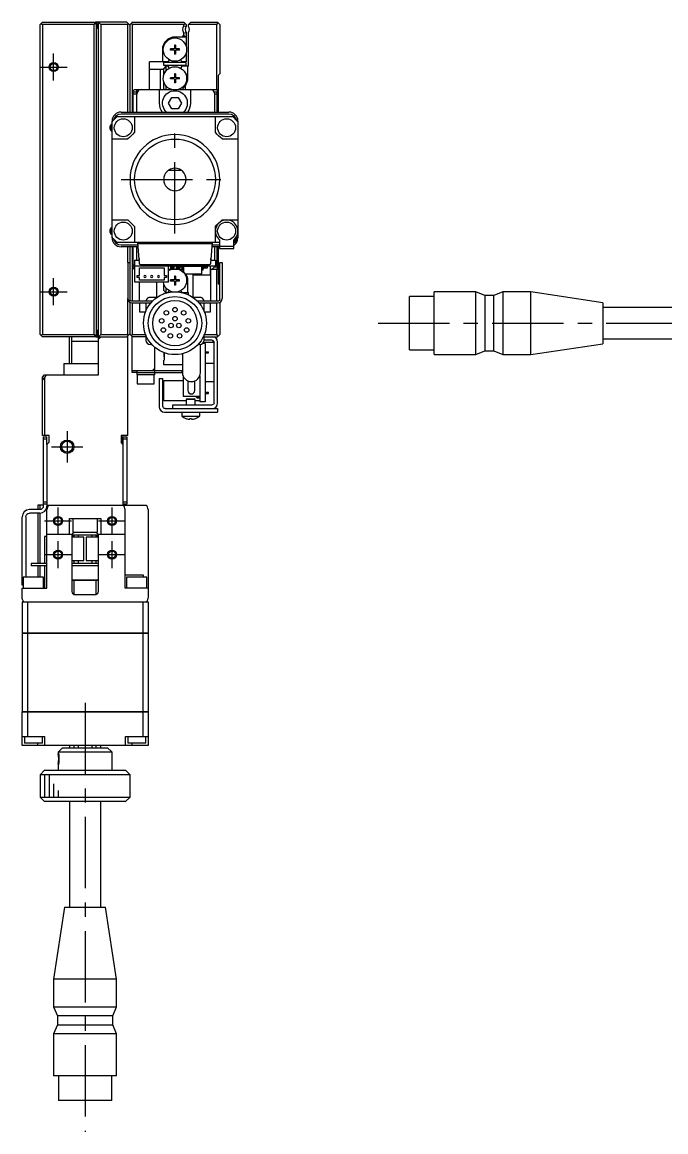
# Model space of a CAD drawing. Extents: x 0 to 716, y -8 to 419.
# Drawn here: x 371.8 to 515, y 88 to 335 of the extents above; entities that cross this region are included whole.
import ezdxf

# ---------------------------------------------------------------- set-up
doc = ezdxf.new("R2010")
doc.units = 0
doc.header["$LTSCALE"] = 0.5
doc.linetypes.add('CENTER', pattern=[50.8, 31.75, -6.35, 6.35, -6.35])
for name, color, linetype in [('MSM_CENTER', 1, 'CENTER'), ('MSM_CONTINUOUS', 7, 'CONTINUOUS'), ('MSM_NARROW', 5, 'CONTINUOUS')]:
    doc.layers.add(name, color=color, linetype=linetype)

msp = doc.modelspace()

# ---------------------------------------------------------------- linework, layer by layer
at = {"layer": 'MSM_CENTER'}
for p, q in [((378.81, 322.03), (378.81, 328.03)), ((375.81, 325.03), (381.81, 325.03)), ((405.81, 288.03), (405.81, 312.03)), ((393.81, 300.03), (417.81, 300.03)), ((378.81, 272.03), (378.81, 278.03)), ((375.81, 275.03), (381.81, 275.03)), ((451, 268.03), (601, 268.03)), ((381.81, 244.03), (381.81, 237.03)), ((378.31, 240.53), (385.31, 240.53)), ((379.81, 221.03), (379.81, 227.03)), ((391.81, 221.03), (391.81, 227.03)), ((376.81, 224.03), (382.81, 224.03)), ((388.81, 224.03), (394.81, 224.03)), ((379.81, 213.53), (379.81, 219.53)), ((391.81, 213.53), (391.81, 219.53)), ((376.81, 216.53), (382.81, 216.53)), ((388.81, 216.53), (394.81, 216.53)), ((385.81, 183.53), (385.81, 88.03))]:
    msp.add_line(p, q, dxfattribs=at)
at = {"layer": 'MSM_CONTINUOUS'}
for p, q in [((376.31, 335.03), (375.81, 334.53)), ((375.81, 265.53), (375.81, 334.53)), ((376.06, 334.78), (376.31, 334.53)), ((376.31, 335.03), (387.81, 335.03)), ((376.31, 334.53), (376.31, 265.53)), ((387.81, 334.53), (376.31, 334.53)), ((388.06, 334.78), (387.81, 335.03)), ((387.81, 334.53), (388.06, 334.78)), ((387.81, 265.53), (387.81, 334.53)), ((387.91, 334.93), (388.11, 334.93)), ((388.01, 334.93), (388.11, 335.03)), ((388.31, 334.53), (388.06, 334.78)), ((395.11, 335.03), (388.11, 335.03)), ((388.31, 334.53), (388.31, 265.53)), ((388.61, 333.63), (388.31, 333.63)), ((388.41, 333.93), (388.41, 334.63)), ((388.61, 335.03), (388.61, 333.63)), ((388.81, 335.03), (389.31, 334.53)), ((388.81, 256.53), (388.81, 335.03)), ((395.31, 334.53), (389.31, 334.53)), ((389.31, 334.53), (389.31, 265.53)), ((395.46, 334.68), (395.11, 335.03)), ((395.31, 334.53), (395.46, 334.68)), ((395.31, 315.03), (395.31, 334.53)), ((395.81, 334.33), (395.46, 334.68)), ((395.81, 334.53), (396.06, 334.78)), ((395.81, 315.03), (395.81, 334.53)), ((396.31, 335.03), (396.06, 334.78)), ((396.06, 334.78), (396.31, 334.53)), ((396.31, 335.03), (407.81, 335.03)), ((396.31, 334.53), (396.31, 315.03)), ((407.81, 334.53), (396.31, 334.53)), ((408.06, 334.78), (407.81, 335.03)), ((407.81, 334.53), (408.06, 334.78)), ((407.81, 334.26), (407.81, 334.53)), ((407.81, 334.26), (408.31, 334.1)), ((408.06, 334.78), (408.31, 334.53)), ((408.31, 334.53), (408.31, 334.1)), ((409.31, 335.03), (408.81, 334.53)), ((408.81, 334.1), (408.81, 334.53)), ((415.11, 334.53), (408.81, 334.53)), ((409.31, 335.03), (415.31, 335.03)), ((415.11, 334.53), (415.46, 334.88)), ((415.11, 320.03), (415.11, 334.53)), ((415.46, 334.88), (415.31, 335.03)), ((415.46, 334.88), (415.81, 334.53)), ((415.81, 334.53), (415.81, 323.53)), ((408.31, 331.73), (405.81, 331.73)), ((407.81, 332.23), (407.31, 331.73)), ((407.81, 332.6), (408.31, 332.77)), ((407.81, 332.23), (407.81, 332.6)), ((408.16, 331.73), (407.81, 332.23)), ((408.31, 332.77), (408.31, 329.65)), ((408.81, 325.23), (408.81, 332.77)), ((403.01, 328.93), (403.01, 326.23)), ((405.61, 329.08), (404.81, 329.08)), ((404.81, 328.79), (404.81, 329.08)), ((405.61, 328.79), (404.81, 328.79)), ((405.34, 329.08), (405.34, 328.79)), ((405.67, 329.93), (405.67, 329.14)), ((405.96, 329.93), (405.67, 329.93)), ((405.96, 329.4), (405.67, 329.4)), ((405.67, 328.73), (405.67, 327.93)), ((405.96, 329.93), (405.96, 329.14)), ((405.96, 328.73), (405.96, 327.93)), ((406.81, 329.08), (406.02, 329.08)), ((406.81, 328.79), (406.02, 328.79)), ((406.28, 329.08), (406.28, 328.79)), ((406.81, 328.79), (406.81, 329.08)), ((404.26, 326.23), (400.11, 326.23)), ((400.11, 320.03), (400.11, 326.23)), ((404.41, 326.49), (404.26, 326.23)), ((405.67, 328.46), (405.96, 328.46)), ((405.96, 327.93), (405.67, 327.93)), ((407.36, 326.23), (407.21, 326.49)), ((408.31, 326.23), (407.36, 326.23)), ((408.31, 328.22), (408.31, 326.23)), ((403.31, 324.48), (400.11, 324.48)), ((402.61, 320.03), (402.61, 324.48)), ((408.31, 326.03), (403.31, 326.03)), ((403.31, 325.43), (403.31, 326.03)), ((408.31, 325.43), (403.31, 325.43)), ((403.81, 325.23), (403.31, 324.73)), ((403.31, 323.25), (403.31, 324.73)), ((403.81, 325.23), (403.81, 324.2)), ((404.26, 325.23), (403.81, 325.23)), ((404.26, 325.23), (404.39, 325.01)), ((407.36, 325.23), (407.23, 325.01)), ((408.81, 325.23), (407.36, 325.23)), ((408.31, 325.43), (408.31, 326.03)), ((408.61, 325.23), (408.61, 322.53)), ((403.31, 320.03), (403.31, 321.82)), ((404.81, 322.39), (404.81, 322.68)), ((405.61, 322.68), (404.81, 322.68)), ((405.61, 322.39), (404.81, 322.39)), ((405.34, 322.68), (405.34, 322.39)), ((405.67, 323.53), (405.67, 322.74)), ((405.96, 323.53), (405.67, 323.53)), ((405.96, 323), (405.67, 323)), ((405.67, 322.33), (405.67, 321.53)), ((405.67, 322.06), (405.96, 322.06)), ((405.96, 321.53), (405.67, 321.53)), ((405.96, 323.53), (405.96, 322.74)), ((405.96, 322.33), (405.96, 321.53)), ((406.81, 322.68), (406.02, 322.68)), ((406.81, 322.39), (406.02, 322.39)), ((406.28, 322.68), (406.28, 322.39)), ((406.81, 322.39), (406.81, 322.68)), ((415.81, 323.53), (415.46, 323.18)), ((415.46, 323.18), (415.46, 315.03)), ((396.81, 320.03), (396.31, 319.53)), ((396.51, 315.03), (396.51, 319.53)), ((396.51, 319.53), (397.31, 319.53)), ((397.31, 319.03), (396.51, 319.03)), ((396.81, 320.03), (415.31, 320.03)), ((397.31, 319.03), (397.31, 320.03)), ((397.31, 315.03), (397.31, 319.03)), ((402.31, 320.03), (402.31, 317.03)), ((403.31, 320.23), (403.51, 320.03)), ((403.81, 320.87), (403.81, 320.03)), ((407.61, 320.03), (407.61, 320.39)), ((408.11, 320.94), (408.11, 320.03)), ((409.31, 317.03), (409.31, 320.03)), ((414.31, 319.83), (414.31, 320.03)), ((414.58, 319.53), (415.11, 319.53)), ((414.71, 315.03), (414.71, 319.03)), ((415.11, 319.03), (414.71, 319.03)), ((415.11, 319.53), (415.11, 315.03)), ((415.31, 315.03), (415.31, 320.03)), ((404.37, 317.03), (405.09, 318.28)), ((405.09, 315.78), (404.37, 317.03)), ((405.09, 318.28), (406.53, 318.28)), ((406.53, 318.28), (407.25, 317.03)), ((407.25, 317.03), (406.53, 315.78)), ((392.97, 314.03), (418.66, 314.03)), ((393.81, 315.03), (417.81, 315.03)), ((393.81, 314.65), (417.81, 314.65)), ((396.81, 314.03), (396.81, 310.53)), ((406.53, 315.78), (405.09, 315.78)), ((414.81, 310.53), (414.81, 314.03)), ((391.81, 287.03), (391.81, 313.03)), ((419.81, 313.03), (419.81, 287.03)), ((395.31, 309.03), (391.81, 309.03)), ((419.81, 309.03), (416.31, 309.03)), ((407.31, 302.03), (404.31, 302.03)), ((391.81, 291.03), (395.31, 291.03)), ((396.81, 289.53), (396.81, 286.03)), ((414.81, 286.03), (414.81, 289.53)), ((416.31, 291.03), (419.81, 291.03)), ((415.81, 285.13), (415.81, 286.53)), ((418.81, 286.53), (418.81, 285.13)), ((415.81, 286.03), (392.97, 286.03)), ((397.6, 285.42), (393.81, 285.42)), ((397.63, 285.03), (393.81, 285.03)), ((395.31, 281.53), (395.31, 285.03)), ((395.81, 281.53), (395.81, 285.03)), ((396.31, 285.03), (396.31, 273.03)), ((396.51, 280.53), (396.51, 285.03)), ((397.31, 282.03), (397.31, 285.03)), ((397.89, 281.31), (397.56, 286.03)), ((414.04, 285.73), (397.58, 285.73)), ((414.06, 286.03), (413.73, 281.31)), ((415.71, 285.03), (413.99, 285.03)), ((415.71, 285.42), (414.02, 285.42)), ((414.71, 282.03), (414.71, 285.03)), ((415.11, 285.03), (415.11, 280.53)), ((415.31, 280.03), (415.31, 285.03)), ((415.46, 285.03), (415.46, 276.88)), ((415.71, 285.73), (415.71, 284.63)), ((415.81, 285.73), (415.71, 285.73)), ((415.71, 284.63), (418.91, 284.63)), ((418.81, 285.13), (415.81, 285.13)), ((418.91, 285.73), (418.81, 285.73)), ((418.91, 284.63), (418.91, 285.73)), ((396.81, 282.03), (397.84, 282.03)), ((396.81, 282.03), (396.81, 280.83)), ((397.81, 282.46), (397.81, 282.03)), ((413.78, 282.03), (414.81, 282.03)), ((413.81, 282.03), (413.81, 282.46)), ((414.81, 282.03), (414.81, 280.83)), ((395.31, 281.53), (395.31, 273.53)), ((395.31, 281.53), (395.81, 281.53)), ((395.81, 273.23), (395.81, 281.53)), ((396.31, 280.53), (396.81, 280.03)), ((396.51, 281.03), (396.81, 281.03)), ((396.89, 280.53), (396.51, 280.53)), ((396.81, 280.83), (414.81, 280.83)), ((396.81, 280.03), (396.89, 280.03)), ((396.89, 277.13), (396.89, 280.83)), ((397.89, 280.33), (403.39, 280.33)), ((397.89, 278.68), (397.89, 280.33)), ((413.43, 281.03), (398.19, 281.03)), ((403.39, 280.33), (403.39, 278.68)), ((404.39, 277.13), (404.39, 280.83)), ((404.39, 280.03), (407.4, 280.03)), ((404.81, 280.83), (404.81, 280.03)), ((405.56, 280.41), (404.81, 280.41)), ((405.56, 280.28), (404.81, 280.28)), ((405.56, 280.83), (405.56, 280.03)), ((406.06, 280.83), (406.06, 280.03)), ((406.81, 280.41), (406.06, 280.41)), ((406.81, 280.28), (406.06, 280.28)), ((406.76, 280.6), (406.76, 280.83)), ((406.76, 280.6), (407.27, 280.6)), ((406.81, 280.6), (406.81, 280.03)), ((407.01, 280.6), (407.01, 280.83)), ((407.08, 280.6), (407.08, 280.83)), ((407.31, 280.83), (407.31, 280.83)), ((407.31, 280.6), (407.31, 280.03)), ((407.37, 280.41), (407.31, 280.41)), ((407.37, 280.28), (407.31, 280.28)), ((407.37, 280.5), (407.37, 280.17)), ((407.6, 280.17), (407.6, 280.5)), ((407.81, 280.41), (407.6, 280.41)), ((407.81, 280.28), (407.6, 280.28)), ((407.61, 279.68), (407.61, 279.86)), ((407.7, 280.07), (407.81, 280.07)), ((407.7, 279.84), (407.81, 279.84)), ((407.81, 279.38), (407.81, 280.63)), ((408.16, 278.98), (407.84, 279.3)), ((407.91, 280.73), (411.61, 280.73)), ((408.5, 280.83), (408.5, 280.73)), ((409.31, 280.83), (409.31, 280.73)), ((409.91, 280.83), (409.91, 280.73)), ((410.03, 280.83), (410.03, 280.73)), ((411.71, 280.63), (411.71, 279.05)), ((411.92, 280.28), (411.71, 280.28)), ((411.71, 280.07), (411.82, 280.07)), ((411.71, 279.84), (411.82, 279.84)), ((411.92, 280.17), (411.92, 280.5)), ((412.03, 280.83), (412.03, 280.75)), ((412.15, 280.5), (412.15, 280.17)), ((412.99, 280.28), (412.15, 280.28)), ((412.25, 280.6), (412.76, 280.6)), ((412.45, 280.83), (412.45, 280.6)), ((412.51, 280.83), (412.51, 280.6)), ((412.76, 280.83), (412.76, 280.6)), ((412.99, 280.83), (412.99, 280.28)), ((413.71, 278.83), (413.71, 280.83)), ((413.81, 280.03), (415.31, 280.03)), ((413.81, 273.03), (413.81, 280.03)), ((414.31, 280.03), (414.31, 280.23)), ((415.11, 280.53), (414.58, 280.53)), ((414.81, 281.03), (415.11, 281.03)), ((415.11, 273.03), (415.11, 280.03)), ((415.81, 281.53), (416.31, 281.53)), ((415.81, 273.23), (415.81, 281.53)), ((416.31, 281.53), (416.31, 273.53)), ((404.39, 277.13), (396.89, 277.13)), ((397.39, 278.68), (397.89, 278.68)), ((397.39, 278.18), (397.39, 278.68)), ((397.89, 278.18), (397.39, 278.18)), ((397.81, 277.13), (397.81, 273.03)), ((397.89, 277.63), (397.89, 278.18)), ((403.39, 277.63), (397.89, 277.63)), ((401.81, 273.78), (401.81, 277.13)), ((403.31, 275.33), (403.31, 276.82)), ((403.39, 278.68), (403.89, 278.68)), ((403.39, 278.18), (403.39, 277.63)), ((403.89, 278.18), (403.39, 278.18)), ((403.89, 278.68), (403.89, 278.18)), ((404.81, 277.39), (404.81, 277.68)), ((405.61, 277.68), (404.81, 277.68)), ((405.61, 277.39), (404.81, 277.39)), ((405.34, 277.68), (405.34, 277.39)), ((405.67, 278.53), (405.67, 277.74)), ((405.96, 278.53), (405.67, 278.53)), ((405.96, 278), (405.67, 278)), ((405.67, 277.33), (405.67, 276.53)), ((405.67, 277.06), (405.96, 277.06)), ((405.96, 278.53), (405.96, 277.74)), ((405.96, 277.33), (405.96, 276.53)), ((406.81, 277.68), (406.02, 277.68)), ((406.81, 277.39), (406.02, 277.39)), ((406.28, 277.68), (406.28, 277.39)), ((406.81, 277.39), (406.81, 277.68)), ((411.61, 278.95), (408.23, 278.95)), ((408.61, 277.53), (408.61, 274.83)), ((409.81, 278.95), (409.81, 273.78)), ((409.91, 278.95), (409.91, 278.83)), ((409.91, 278.83), (413.71, 278.83)), ((415.46, 276.88), (415.81, 276.53)), ((403.31, 275.33), (403.81, 274.83)), ((403.48, 274.63), (403.31, 274.63)), ((403.31, 274.57), (403.31, 274.63)), ((403.81, 275.87), (403.81, 274.83)), ((403.81, 274.83), (404.15, 274.83)), ((404.28, 274.86), (404.39, 275.06)), ((405.96, 276.53), (405.67, 276.53)), ((407.34, 274.86), (407.23, 275.06)), ((407.47, 274.83), (408.81, 274.83)), ((408.31, 274.63), (408.14, 274.63)), ((408.31, 274.57), (408.31, 274.63)), ((408.81, 274.36), (408.81, 274.83)), ((463.5, 261.03), (463.5, 275.03)), ((472.8, 275.03), (463.5, 275.03)), ((472.8, 261.03), (472.8, 275.03)), ((474.8, 274.18), (472.8, 275.03)), ((474.8, 274.18), (474.8, 261.88)), ((476.8, 274.18), (474.8, 274.18)), ((478.8, 275.03), (476.8, 274.18)), ((476.8, 261.88), (476.8, 274.18)), ((478.8, 275.03), (478.8, 261.03)), ((485, 275.03), (478.8, 275.03)), ((485, 261.03), (485, 275.03)), ((501, 272.6), (485, 275.03)), ((395.31, 265.53), (395.31, 273.53)), ((395.81, 265.53), (395.81, 272.67)), ((396.01, 273.03), (400.91, 273.03)), ((396.31, 272.53), (396.31, 265.53)), ((396.31, 272.53), (400.45, 272.53)), ((397.91, 272.53), (397.91, 270.53)), ((399.31, 272.53), (399.31, 270.63)), ((401.82, 273.78), (400.31, 273.78)), ((400.31, 272.36), (400.31, 272.53)), ((401.89, 273.83), (401.81, 273.83)), ((411.31, 273.78), (409.8, 273.78)), ((410.71, 273.03), (415.61, 273.03)), ((411.17, 272.53), (415.31, 272.53)), ((411.31, 272.53), (411.31, 272.36)), ((412.31, 270.63), (412.31, 272.53)), ((413.71, 270.53), (413.71, 272.53)), ((415.11, 265.53), (415.11, 272.53)), ((415.81, 272.67), (415.81, 265.53)), ((458, 262.08), (458, 273.98)), ((463.5, 273.98), (458, 273.98)), ((501, 272.6), (501, 263.46)), ((397.91, 270.53), (399.27, 270.53)), ((412.35, 270.53), (413.71, 270.53)), ((549, 271.53), (501, 271.53)), ((375.81, 265.53), (376.06, 265.28)), ((376.31, 265.53), (376.06, 265.28)), ((376.06, 265.28), (376.31, 265.03)), ((376.31, 265.53), (387.81, 265.53)), ((387.81, 265.03), (376.31, 265.03)), ((382.31, 259.03), (382.31, 265.03)), ((382.81, 265.03), (382.81, 259.03)), ((388.06, 265.28), (387.81, 265.53)), ((387.81, 265.03), (388.06, 265.28)), ((388.11, 265.13), (387.91, 265.13)), ((388.11, 265.03), (388.01, 265.13)), ((388.06, 265.28), (388.31, 265.53)), ((388.11, 265.03), (395.31, 265.03)), ((388.61, 266.43), (388.31, 266.43)), ((388.41, 265.43), (388.41, 266.13)), ((388.61, 265.03), (388.61, 266.43)), ((389.31, 265.53), (388.81, 265.03)), ((388.81, 264.53), (389.31, 265.03)), ((389.31, 265.53), (395.31, 265.53)), ((395.11, 265.03), (395.46, 265.38)), ((395.46, 265.38), (395.31, 265.53)), ((395.31, 243.03), (395.31, 265.23)), ((395.46, 265.38), (395.81, 265.73)), ((396.06, 265.28), (395.81, 265.53)), ((396.31, 265.53), (396.06, 265.28)), ((396.06, 265.28), (396.31, 265.03)), ((396.31, 265.53), (399.27, 265.53)), ((399.31, 265.03), (396.31, 265.03)), ((396.31, 257.03), (396.31, 265.03)), ((399.31, 265.44), (399.31, 264.28)), ((412.31, 264.28), (412.31, 265.44)), ((412.31, 265.03), (415.31, 265.03)), ((412.35, 265.53), (415.11, 265.53)), ((415.46, 265.18), (415.11, 265.53)), ((415.31, 265.03), (415.46, 265.18)), ((415.81, 265.53), (415.46, 265.18)), ((501, 264.53), (549, 264.53)), ((382.81, 264.03), (388.81, 264.03)), ((400.67, 263.28), (400.31, 263.28)), ((401.31, 256.53), (401.31, 262.67)), ((411.31, 263.28), (410.95, 263.28)), ((411.46, 257.03), (411.46, 263.3)), ((412.51, 263.53), (411.97, 263.53)), ((414.31, 263.73), (412.15, 263.73)), ((414.11, 264.23), (412.31, 264.23)), ((412.51, 263.53), (412.51, 250.53)), ((414.31, 263.73), (414.31, 264.18)), ((414.51, 250.23), (414.51, 263.83)), ((415.31, 250.23), (415.31, 263.83)), ((458, 262.08), (463.5, 262.08)), ((472.8, 261.03), (474.8, 261.88)), ((474.8, 261.88), (476.8, 261.88)), ((476.8, 261.88), (478.8, 261.03)), ((485, 261.03), (501, 263.46)), ((403.31, 261.48), (403.31, 260.58)), ((403.34, 261.48), (403.31, 261.48)), ((403.41, 261.11), (403.31, 261.11)), ((403.41, 260.96), (403.31, 260.96)), ((403.41, 260.58), (403.31, 260.58)), ((403.31, 258.78), (403.31, 259.78)), ((403.31, 259.78), (403.41, 259.78)), ((403.41, 261.46), (403.41, 259.78)), ((407.46, 261.23), (407.46, 257.03)), ((412.51, 261.66), (413.31, 261.66)), ((412.51, 261.41), (413.31, 261.41)), ((413.31, 261.41), (413.31, 261.66)), ((463.5, 261.03), (472.8, 261.03)), ((478.8, 261.03), (485, 261.03)), ((381.06, 259.03), (381.06, 256.53)), ((381.06, 259.03), (388.81, 259.03)), ((396.31, 257.53), (407.31, 257.53)), ((397.31, 257.03), (396.31, 257.03)), ((397.31, 257.53), (397.31, 256.53)), ((397.31, 257.03), (407.31, 257.03)), ((401.31, 258.03), (400.81, 257.53)), ((407.46, 258.78), (403.31, 258.78)), ((407.31, 257.53), (407.31, 257.03)), ((414.51, 259.03), (412.51, 259.03)), ((376.31, 256.03), (376.81, 256.53)), ((376.31, 243.03), (376.31, 256.03)), ((376.81, 255.92), (376.31, 255.42)), ((377.12, 256.53), (376.81, 255.92)), ((376.81, 256.53), (388.81, 256.53)), ((376.81, 255.92), (376.81, 243.03)), ((401.31, 256.53), (397.31, 256.53)), ((397.41, 256.53), (397.41, 254.53)), ((397.41, 254.53), (401.21, 254.53)), ((401.21, 254.53), (401.21, 256.53)), ((402.31, 255.73), (403.11, 255.73)), ((402.31, 255.73), (402.31, 249.43)), ((403.11, 249.53), (403.11, 255.73)), ((403.31, 250.78), (403.31, 255.28)), ((403.31, 255.28), (407.61, 255.28)), ((407.61, 256.27), (407.61, 251.78)), ((408.71, 255.18), (408.71, 253.03)), ((410.21, 253.03), (410.21, 255.18)), ((411.31, 256.27), (411.31, 250.53)), ((412.51, 255.03), (414.51, 255.03)), ((412.51, 252.66), (413.31, 252.66)), ((412.51, 252.41), (413.31, 252.41)), ((413.31, 252.41), (413.31, 252.66)), ((408.31, 250.78), (403.31, 250.78)), ((405.31, 249.83), (414.11, 249.83)), ((405.31, 249.03), (405.31, 249.83)), ((407.61, 251.78), (411.31, 251.78)), ((408.51, 251.23), (408.31, 251.03)), ((408.31, 251.03), (408.31, 249.83)), ((410.31, 251.03), (408.31, 251.03)), ((408.51, 251.23), (410.11, 251.23)), ((410.31, 251.03), (410.11, 251.23)), ((410.31, 249.83), (410.31, 251.03)), ((411.31, 250.78), (410.31, 250.78)), ((410.51, 251.55), (410.51, 251.78)), ((411.31, 251.55), (410.51, 251.55)), ((410.76, 251.33), (410.76, 251.55)), ((411.31, 251.33), (410.76, 251.33)), ((412.51, 250.53), (411.31, 250.53)), ((403.51, 248.23), (415.31, 248.23)), ((403.61, 249.03), (415.31, 249.03)), ((407.31, 248.23), (407.31, 247.34)), ((407.31, 247.34), (411.31, 247.34)), ((411.31, 247.34), (411.31, 248.23)), ((415.31, 249.03), (415.31, 248.23)), ((408.36, 246.78), (408.38, 246.78)), ((409.11, 246.78), (409.51, 246.78)), ((409.11, 246.65), (409.11, 246.78)), ((409.51, 246.78), (409.51, 246.65)), ((410.24, 246.78), (410.26, 246.78)), ((377.81, 243.03), (376.31, 243.03)), ((376.51, 242.73), (376.51, 227.33)), ((376.51, 242.73), (377.31, 242.73)), ((377.31, 242.23), (376.51, 242.23)), ((377.31, 241.03), (377.31, 242.73)), ((377.81, 241.53), (377.81, 243.03)), ((393.81, 243.03), (393.81, 241.53)), ((395.31, 243.03), (393.81, 243.03)), ((394.06, 241.28), (394.06, 243.03)), ((394.31, 242.73), (395.11, 242.73)), ((394.31, 227.53), (394.31, 242.73)), ((395.11, 242.23), (394.31, 242.23)), ((395.11, 242.73), (395.11, 227.73)), ((377.81, 241.53), (377.31, 241.03)), ((377.31, 241.03), (377.31, 227.33)), ((394.31, 241.03), (393.81, 241.53)), ((376.51, 227.53), (375.31, 227.53)), ((375.31, 227.53), (375.31, 226.53)), ((375.81, 226.54), (375.81, 227.53)), ((376.51, 228.23), (377.31, 228.23)), ((377.31, 227.73), (376.51, 227.73)), ((377.31, 227.53), (394.31, 227.53)), ((394.31, 228.23), (395.11, 228.23)), ((395.11, 227.73), (394.31, 227.73)), ((394.33, 227.53), (399.43, 227.53)), ((371.81, 209.73), (371.81, 224.93)), ((372.61, 224.93), (372.61, 211.53)), ((375.71, 226.53), (373.41, 226.53)), ((375.71, 225.73), (373.41, 225.73)), ((375.31, 225.73), (375.31, 214.53)), ((375.81, 214.53), (375.81, 225.74)), ((377.31, 209.03), (377.31, 226.53)), ((394.71, 209.03), (394.71, 226.53)), ((399.81, 226.53), (399.81, 207.03)), ((382.31, 224.53), (389.31, 224.53)), ((382.31, 221.03), (382.31, 224.53)), ((383.06, 224.53), (383.06, 221.53)), ((388.56, 221.53), (388.56, 224.53)), ((389.31, 224.53), (389.31, 221.03)), ((376.81, 220.53), (376.81, 214.53)), ((377.31, 220.53), (376.81, 220.53)), ((382.94, 221.03), (377.31, 221.03)), ((382.91, 208.33), (382.91, 220.73)), ((383.31, 220.53), (382.91, 220.53)), ((385.56, 220.43), (382.91, 220.43)), ((382.94, 221.03), (382.94, 220.94)), ((382.94, 220.94), (382.97, 221.03)), ((382.94, 220.93), (388.69, 220.93)), ((383.06, 221.53), (388.56, 221.53)), ((383.31, 220.93), (383.31, 220.43)), ((384.31, 220.43), (384.31, 220.93)), ((385.56, 215.23), (385.56, 220.43)), ((386.06, 220.43), (386.06, 215.23)), ((388.71, 220.43), (386.06, 220.43)), ((387.31, 220.93), (387.31, 220.43)), ((388.31, 220.43), (388.31, 220.93)), ((388.71, 220.53), (388.31, 220.53)), ((388.66, 221.02), (388.68, 220.94)), ((388.68, 221.03), (388.68, 220.94)), ((394.71, 221.03), (388.68, 221.03)), ((388.71, 220.73), (388.71, 208.33)), ((382.91, 215.23), (385.56, 215.23)), ((383.31, 215.23), (383.31, 214.53)), ((384.31, 214.53), (384.31, 215.23)), ((386.06, 215.23), (388.71, 215.23)), ((387.31, 215.23), (387.31, 214.53)), ((388.31, 214.53), (388.31, 215.23)), ((373.81, 214.53), (373.81, 214.03)), ((377.31, 214.53), (373.81, 214.53)), ((377.31, 214.03), (373.81, 214.03)), ((375.31, 214.03), (375.31, 211.53)), ((375.81, 211.53), (375.81, 214.03)), ((376.81, 214.03), (376.81, 209.03)), ((388.71, 214.53), (382.91, 214.53)), ((388.71, 214.03), (382.91, 214.03)), ((371.81, 210.23), (372.06, 210.23)), ((372.06, 211.53), (372.06, 209.03)), ((376.56, 211.53), (372.06, 211.53)), ((376.56, 209.03), (376.56, 211.53)), ((382.91, 210.93), (388.71, 210.93)), ((388.71, 210.73), (382.91, 210.73)), ((383.31, 210.73), (383.31, 207.64)), ((388.31, 207.64), (388.31, 210.73)), ((394.71, 212.03), (398.76, 212.03)), ((395.06, 211.53), (395.06, 209.03)), ((399.56, 211.53), (395.06, 211.53)), ((398.76, 212.03), (398.76, 211.53)), ((399.56, 209.03), (399.56, 211.53)), ((372.06, 209.73), (371.81, 209.73)), ((371.81, 207.03), (371.81, 209.03)), ((371.81, 209.03), (377.31, 209.03)), ((387.91, 207.53), (383.71, 207.53)), ((399.81, 209.03), (394.71, 209.03)), ((371.81, 206.03), (371.81, 199.04)), ((371.81, 206.03), (399.81, 206.03)), ((372.97, 206.03), (372.97, 199.04)), ((398.66, 206.03), (398.66, 199.04)), ((399.81, 206.03), (399.81, 199.04)), ((371.81, 199.04), (399.81, 199.04)), ((399.81, 199.03), (371.81, 199.03)), ((371.81, 199.03), (371.81, 181.54)), ((371.82, 199.03), (371.82, 199.04)), ((372.97, 199.03), (372.97, 199.04)), ((372.97, 199.03), (372.97, 181.54)), ((398.65, 199.03), (398.65, 199.04)), ((398.66, 199.03), (398.66, 181.54)), ((399.8, 199.03), (399.8, 199.04)), ((399.81, 199.03), (399.81, 181.54)), ((371.81, 181.54), (399.81, 181.54)), ((371.81, 174.03), (371.81, 181.53)), ((399.81, 181.53), (371.81, 181.53)), ((371.82, 181.53), (371.82, 181.54)), ((372.97, 181.53), (372.97, 181.54)), ((372.97, 181.53), (372.97, 176.03)), ((398.65, 181.53), (398.65, 181.54)), ((398.66, 181.53), (398.66, 176.03)), ((399.8, 181.53), (399.8, 181.54)), ((399.81, 181.53), (399.81, 174.03)), ((371.81, 176.03), (376.81, 176.03)), ((372.31, 176.03), (372.31, 174.53)), ((376.31, 174.53), (376.31, 176.03)), ((376.81, 176.03), (376.81, 174.03)), ((394.81, 176.03), (399.81, 176.03)), ((394.81, 174.03), (394.81, 176.03)), ((395.31, 176.03), (395.31, 174.53)), ((399.31, 174.53), (399.31, 176.03)), ((399.81, 174.03), (371.81, 174.03)), ((376.31, 174.53), (372.31, 174.53)), ((375.31, 174.03), (375.31, 174.53)), ((379.81, 172.53), (380.81, 173.53)), ((380.81, 173.53), (390.81, 173.53)), ((382.31, 174.03), (382.31, 173.53)), ((383.31, 174.03), (383.31, 173.53)), ((384.31, 173.53), (384.31, 174.03)), ((387.31, 174.03), (387.31, 173.53)), ((388.31, 173.53), (388.31, 174.03)), ((389.31, 173.53), (389.31, 174.03)), ((390.81, 173.53), (391.81, 172.53)), ((399.31, 174.53), (395.31, 174.53)), ((396.31, 174.03), (396.31, 174.53)), ((391.81, 172.53), (379.81, 172.53)), ((379.81, 172.28), (379.81, 172.28)), ((391.81, 168.53), (391.81, 172.53)), ((376.81, 168.53), (375.81, 167.53)), ((376.81, 168.53), (394.81, 168.53)), ((379.81, 169.53), (379.81, 168.53)), ((395.81, 167.53), (394.81, 168.53)), ((375.81, 167.53), (375.81, 162.53)), ((395.81, 167.53), (375.81, 167.53)), ((395.81, 162.53), (395.81, 167.53)), ((375.81, 162.53), (376.81, 161.53)), ((375.81, 162.53), (395.81, 162.53)), ((394.81, 161.53), (376.81, 161.53)), ((382.31, 161.53), (382.31, 138.03)), ((389.31, 138.03), (389.31, 161.53)), ((394.81, 161.53), (395.81, 162.53)), ((381.24, 138.03), (378.81, 122.03)), ((381.24, 138.03), (390.38, 138.03)), ((392.81, 122.03), (390.38, 138.03)), ((378.81, 122.03), (378.81, 115.83)), ((392.81, 122.03), (378.81, 122.03)), ((392.81, 115.83), (392.81, 122.03)), ((378.81, 115.83), (379.66, 113.83)), ((378.81, 115.83), (392.81, 115.83)), ((379.66, 113.83), (379.66, 111.83)), ((391.96, 113.83), (379.66, 113.83)), ((391.96, 113.83), (392.81, 115.83)), ((391.96, 111.83), (391.96, 113.83)), ((379.66, 111.83), (378.81, 109.83)), ((379.66, 111.83), (391.96, 111.83)), ((392.81, 109.83), (391.96, 111.83)), ((378.81, 109.83), (378.81, 100.53)), ((392.81, 109.83), (378.81, 109.83)), ((392.81, 100.53), (392.81, 109.83)), ((392.81, 100.53), (378.81, 100.53)), ((379.86, 100.53), (379.86, 95.03)), ((391.76, 95.03), (391.76, 100.53)), ((391.76, 95.03), (379.86, 95.03))]:
    msp.add_line(p, q, dxfattribs=at)
at = {"layer": 'MSM_CONTINUOUS', "extrusion": (0, 0, -1)}
for p, q in [((382.97, 221.04), (382.98, 221.06)), ((382.97, 221.03), (382.97, 221.04)), ((382.98, 221.06), (382.99, 221.09)), ((382.99, 221.09), (383.01, 221.12)), ((383.01, 221.12), (383.02, 221.14)), ((383.02, 221.14), (383.04, 221.17)), ((383.04, 221.17), (383.06, 221.2)), ((383.06, 221.2), (383.09, 221.23)), ((383.09, 221.23), (383.11, 221.26)), ((383.11, 221.26), (383.14, 221.29)), ((383.14, 221.29), (383.17, 221.33)), ((383.17, 221.33), (383.21, 221.36)), ((383.21, 221.36), (383.25, 221.39)), ((383.25, 221.39), (383.3, 221.42)), ((383.3, 221.42), (383.34, 221.45)), ((383.34, 221.45), (383.39, 221.47)), ((383.39, 221.47), (383.44, 221.49)), ((383.44, 221.49), (383.49, 221.5)), ((383.49, 221.5), (383.54, 221.52)), ((383.54, 221.52), (383.58, 221.52)), ((383.58, 221.52), (383.62, 221.53)), ((383.62, 221.53), (383.67, 221.53)), ((383.67, 221.53), (383.71, 221.53)), ((387.91, 221.53), (387.96, 221.53)), ((387.96, 221.53), (388.02, 221.53)), ((388.02, 221.53), (388.07, 221.52)), ((388.07, 221.52), (388.12, 221.51)), ((388.12, 221.51), (388.17, 221.49)), ((388.17, 221.49), (388.22, 221.47)), ((388.22, 221.47), (388.27, 221.45)), ((388.27, 221.45), (388.31, 221.43)), ((388.31, 221.43), (388.36, 221.4)), ((388.36, 221.4), (388.39, 221.37)), ((388.39, 221.37), (388.43, 221.35)), ((388.43, 221.35), (388.46, 221.32)), ((388.46, 221.32), (388.49, 221.29)), ((388.49, 221.29), (388.51, 221.26)), ((388.51, 221.26), (388.54, 221.23)), ((388.54, 221.23), (388.56, 221.2)), ((388.56, 221.2), (388.58, 221.17)), ((388.58, 221.17), (388.61, 221.13)), ((388.61, 221.13), (388.63, 221.09)), ((388.63, 221.09), (388.64, 221.06)), ((388.64, 221.06), (388.65, 221.04)), ((388.65, 221.04), (388.66, 221.02))]:
    msp.add_line(p, q, dxfattribs=at)
at = {"layer": 'MSM_CONTINUOUS'}
for centre, radius in [((405.81, 328.93), 2.6), ((378.81, 325.03), 0.783), ((394.31, 311.53), 2), ((417.31, 311.53), 2), ((405.81, 300.03), 9), ((394.31, 288.53), 2), ((417.31, 288.53), 2), ((378.81, 275.03), 0.783), ((405.81, 268.03), 7), ((405.81, 268.03), 5.95), ((403.88, 270.33), 0.5), ((405.81, 271.03), 0.5), ((405.81, 269.03), 0.5), ((407.74, 270.33), 0.5), ((402.86, 268.56), 0.5), ((403.21, 266.53), 0.5), ((404.94, 267.53), 0.5), ((406.68, 267.53), 0.5), ((408.41, 266.53), 0.5), ((408.77, 268.56), 0.5), ((404.78, 265.21), 0.5), ((406.84, 265.21), 0.5), ((381.81, 240.53), 1.23), ((379.81, 224.03), 0.783), ((391.81, 224.03), 0.783), ((379.81, 216.53), 0.783), ((391.81, 216.53), 0.783)]:
    msp.add_circle(centre, radius, dxfattribs=at)
at = {"layer": 'MSM_CONTINUOUS', "extrusion": (0, 0, -1)}
for centre, radius in [((-405.81, 300.03), 10), ((-405.81, 300.03), 2.5), ((-399.14, 278.43), 0.25), ((-400.64, 278.43), 0.25), ((-402.14, 278.43), 0.25), ((-405.81, 268.03), 5)]:
    msp.add_circle(centre, radius, dxfattribs=at)
at = {"layer": 'MSM_CONTINUOUS'}
for centre, radius, start, end in [((388.11, 334.63), 0.3, 0, 90), ((388.11, 333.93), 0.3, 311.8103, 0), ((409.06, 333.43), 1, 138.5904, 221.4096), ((408.06, 333.43), 1, 318.5904, 41.4096), ((405.81, 328.93), 2.8, 90, 180), ((405.81, 325.73), 1.59, 143.8028, 169.1069), ((405.93, 325.62), 1.75, 142.994, 150), ((405.81, 325.73), 1.59, 10.8931, 36.1972), ((405.7, 325.62), 1.75, 30, 37.006), ((405.81, 325.73), 1.59, 190.8931, 216.1972), ((405.81, 325.73), 1.59, 323.8028, 349.1069), ((398.31, 319.03), 1, 90, 180), ((405.81, 322.53), 2.8, 310.0052, 325.2281), ((413.71, 319.03), 1, 0, 90), ((405.81, 317.03), 3.5, 180, 214.8499), ((405.81, 317.03), 3.5, 325.1501, 0), ((393.81, 313.03), 2, 90, 180), ((417.81, 313.03), 2, 0, 90), ((392.31, 311.53), 0.783, 129.6548, 230.3452), ((392.31, 288.53), 0.783, 129.6548, 230.3452), ((417.31, 288.53), 2.5, 306.8699, 233.1301), ((393.81, 287.03), 2, 180, 270), ((417.81, 287.03), 2, 303.367, 0), ((407.27, 280.5), 0.33, 0, 90), ((407.7, 280.17), 0.33, 180, 270), ((405.81, 277.53), 2.8, 44.3422, 49.9948), ((407.91, 280.63), 0.1, 90, 180), ((407.91, 279.38), 0.1, 180, 225), ((411.61, 280.63), 0.1, 0, 90), ((411.82, 280.17), 0.33, 270, 0), ((412.25, 280.5), 0.33, 90, 180), ((413.71, 281.03), 1, 270, 348.463), ((408.23, 279.05), 0.1, 225, 270), ((411.61, 279.05), 0.1, 270, 0), ((405.81, 274.33), 1.59, 143.8028, 160.1567), ((405.93, 274.22), 1.75, 142.994, 151.3783), ((405.81, 274.33), 1.59, 19.8434, 36.1972), ((405.7, 274.22), 1.75, 28.6217, 37.006), ((396.31, 273.53), 1, 180, 270), ((400.31, 272.78), 1, 90, 165.5225), ((411.31, 272.78), 1, 14.4775, 90), ((415.31, 273.53), 1, 270, 0), ((388.11, 265.43), 0.3, 270, 0), ((388.11, 266.13), 0.3, 0, 48.1897), ((414.11, 263.83), 1.2, 0, 90), ((400.31, 264.28), 1, 180, 270), ((411.31, 264.28), 1, 270, 0), ((409.46, 257.03), 2, 180, 0), ((409.46, 253.03), 0.75, 180, 0), ((414.11, 250.23), 1.2, 270, 0), ((403.51, 249.43), 1.2, 180, 270), ((409.31, 249.83), 3.2, 231.3178, 252.73), ((409.31, 249.83), 3.2, 287.27, 308.6822), ((409.31, 249.83), 3.19, 253.0947, 266.4096), ((409.31, 249.83), 3.19, 273.5904, 286.9053), ((375.71, 227.33), 1.6, 270, 0), ((378.81, 226.53), 1.5, 138.1897, 180), ((393.21, 226.53), 1.5, 0, 41.8103), ((398.31, 226.53), 1.5, 0, 41.8103), ((373.41, 224.93), 1.6, 90, 180), ((373.94, 171.03), 6, 347.9757, 12.0243)]:
    msp.add_arc(centre, radius, start, end, dxfattribs=at)
at = {"layer": 'MSM_CONTINUOUS', "extrusion": (0, 0, -1)}
for centre, radius, start, end in [((-409.06, 333.43), 1.5, 326.4427, 33.5573), ((-405.61, 329.14), 0.06, 180, 270), ((-405.61, 328.73), 0.06, 90, 180), ((-406.02, 329.14), 0.06, 270, 0), ((-406.02, 328.73), 0.06, 0, 90), ((-405.81, 322.53), 2.6, 285.9424, 254.0576), ((-405.93, 325.85), 1.75, 322.994, 331.3783), ((-405.7, 325.85), 1.75, 208.6217, 217.006), ((-405.61, 322.74), 0.06, 180, 270), ((-405.61, 322.33), 0.06, 90, 180), ((-406.02, 322.74), 0.06, 270, 0), ((-406.02, 322.33), 0.06, 0, 90), ((-405.81, 322.53), 2.8, 180, 214.7719), ((-405.81, 317.03), 2.75, 313.3418, 226.6582), ((-405.81, 300.03), 19, 42.5369, 47.4631), ((-393.81, 313.03), 1.62, 9.7265, 90), ((-417.81, 313.03), 1.62, 90, 170.2735), ((-405.81, 300.03), 19, 132.5369, 137.4631), ((-382.65, 323.2), 19, 221.7998, 228.2002), ((-428.97, 323.2), 19, 311.7998, 318.2002), ((-382.65, 276.87), 19, 131.7998, 138.2002), ((-428.97, 276.87), 19, 41.7998, 48.2002), ((-405.81, 300.03), 19, 312.5369, 317.4631), ((-393.81, 287.03), 1.62, 270, 350.2735), ((-405.81, 300.03), 19, 222.5369, 226.8264), ((-417.81, 287.03), 1.62, 189.7265, 231.8273), ((-398.19, 281.33), 0.3, 270, 356), ((-405.81, 277.53), 2.6, 56.7648, 74.0576), ((-405.81, 277.53), 2.6, 105.9424, 256.376), ((-407.27, 280.5), 0.1, 90, 180), ((-407.7, 280.17), 0.1, 270, 0), ((-411.82, 280.17), 0.1, 180, 270), ((-412.25, 280.5), 0.1, 0, 90), ((-413.43, 281.33), 0.3, 184, 270), ((-405.81, 277.53), 2.6, 283.624, 351.1501), ((-405.61, 277.74), 0.06, 180, 270), ((-405.61, 277.33), 0.06, 90, 180), ((-406.02, 277.74), 0.06, 270, 0), ((-406.02, 277.33), 0.06, 0, 90), ((-405.81, 277.53), 2.8, 149.5117, 180), ((-396.01, 273.23), 0.2, 270, 0), ((-415.61, 273.23), 0.2, 180, 270), ((-414.11, 263.83), 0.4, 90, 180), ((-403.61, 249.53), 0.5, 270, 0), ((-414.11, 250.23), 0.4, 180, 270), ((-375.71, 227.33), 0.8, 180, 270), ((-373.41, 224.93), 0.8, 0, 90), ((-383.71, 220.73), 0.8, 0, 15.1266), ((-387.91, 220.73), 0.8, 164.8734, 180), ((-383.71, 208.33), 0.8, 270, 0), ((-387.91, 208.33), 0.8, 180, 270), ((-373.31, 207.03), 1.5, 318.1897, 0), ((-398.31, 207.03), 1.5, 180, 221.8103)]:
    msp.add_arc(centre, radius, start, end, dxfattribs=at)
at = {"layer": 'MSM_NARROW'}
for p, q in [((379.87, 169.77), (379.81, 169.53)), ((376.81, 167.53), (376.81, 162.53)), ((377.81, 167.53), (377.81, 162.53)), ((378.81, 165.53), (378.81, 162.53)), ((379.81, 164.03), (379.81, 162.53))]:
    msp.add_line(p, q, dxfattribs=at)
for centre, radius in [((378.81, 325.03), 1), ((378.81, 275.03), 1), ((381.81, 240.53), 1.5), ((379.81, 224.03), 1), ((391.81, 224.03), 1), ((379.81, 216.53), 1), ((391.81, 216.53), 1)]:
    msp.add_circle(centre, radius, dxfattribs=at)
for centre in [(392.31, 311.53), (392.31, 288.53)]:
    msp.add_arc(centre, 1, 119.9999, 240.0001, dxfattribs=at)
at = {"layer": 'MSM_NARROW', "extrusion": (0, 0, -1)}
msp.add_arc((-374.02, 171.04), 5.98, 165.4983, 192.2096, dxfattribs=at)

doc.saveas('drawing.dxf')
